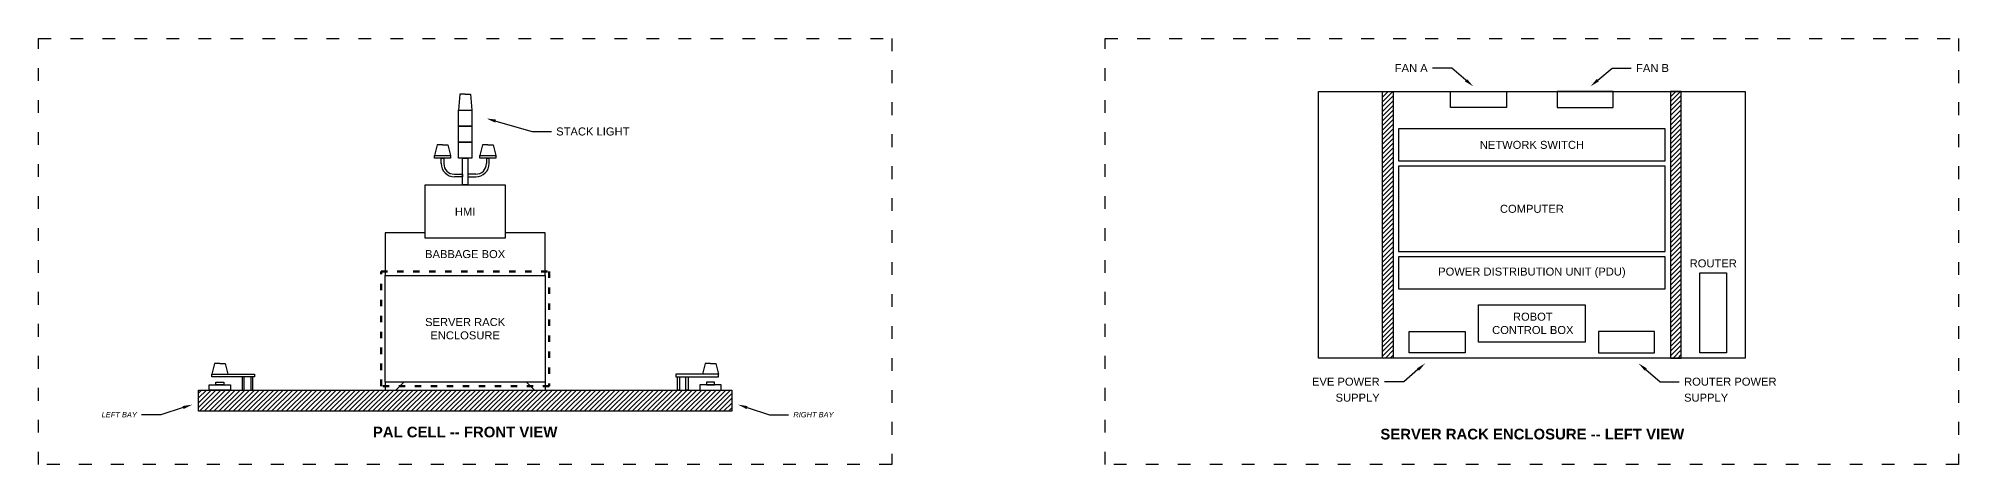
# Model space of a CAD drawing. Header units: inches. Extents: x -30 to 106, y 20 to 28.
# Drawn here: x -29.86 to 6.14, y 19.62 to 27.62 of the extents above; entities that cross this region are included whole.
import ezdxf
from ezdxf import colors
from ezdxf.entities.mleader import LeaderData, LeaderLine
from ezdxf.math import Vec2, Vec3

# ---------------------------------------------------------------- set-up
doc = ezdxf.new("R2010")
doc.units = ezdxf.units.IN
doc.header["$MEASUREMENT"] = 0
doc.linetypes.add('ACAD_ISO03W100', pattern=[30, 12, -18])
doc.styles.get("Standard").update_dxf_attribs({"font": 'arial.ttf'})

msp = doc.modelspace()

# ---------------------------------------------------------------- hatches: boundary and pattern name
h = msp.add_hatch()
h.set_pattern_fill('ANSI31', color=256, scale=0.5)
h.set_pattern_definition([(45, (0, 0.5), (-0.04419417, 0.04419417), [])])
h.paths.add_polyline_path([(-4.655, 21.621), (-4.455, 21.621), (-4.455, 26.621), (-4.655, 26.621)])
h.paths.add_polyline_path([(0.745, 21.621), (0.945, 21.621), (0.945, 26.621), (0.745, 26.621)])
h = msp.add_hatch()
h.set_pattern_fill('ANSI31', color=256, scale=0.51)
h.set_pattern_definition([(45, (-18.972687, -0.72652), (-0.04507806, 0.04507806), [])])
h.paths.add_polyline_path([(-16.855, 20.621), (-16.855, 21.021), (-26.855, 21.021), (-26.855, 20.621)])

# ---------------------------------------------------------------- linework, layer by layer
for p, q in [((-21.955, 26.571), (-21.98, 26.271)), ((-21.855, 26.571), (-21.955, 26.571)), ((-21.855, 26.571), (-21.755, 26.571)), ((-21.755, 26.571), (-21.73, 26.271)), ((-22.38, 25.621), (-22.43, 25.421)), ((-22.28, 25.621), (-22.38, 25.621)), ((-22.28, 25.621), (-22.18, 25.621)), ((-22.18, 25.621), (-22.13, 25.421)), ((-21.53, 25.621), (-21.58, 25.421)), ((-21.43, 25.621), (-21.53, 25.621)), ((-21.43, 25.621), (-21.33, 25.621)), ((-21.33, 25.621), (-21.28, 25.421)), ((-22.255, 25.371), (-22.305, 25.371)), ((-21.455, 25.371), (-21.405, 25.371)), ((-26.555, 21.521), (-26.605, 21.321)), ((-26.455, 21.521), (-26.555, 21.521)), ((-26.455, 21.521), (-26.355, 21.521)), ((-26.355, 21.521), (-26.305, 21.321)), ((-17.355, 21.521), (-17.405, 21.321)), ((-17.255, 21.521), (-17.355, 21.521)), ((-17.255, 21.521), (-17.155, 21.521)), ((-17.155, 21.521), (-17.105, 21.321)), ((-23.355, 21.171), (-23.355, 21.021)), ((-23.155, 21.021), (-23.005, 21.171)), ((-20.556, 21.021), (-20.706, 21.171)), ((-20.355, 21.171), (-20.356, 21.021))]:
    msp.add_line(p, q)
at = {"linetype": 'ACAD_ISO03W100', "ltscale": 0.02}
for points in [[(-29.855, 27.621), (-13.855, 27.621), (-13.855, 19.621), (-29.855, 19.621)], [(-9.855, 27.621), (6.145, 27.621), (6.145, 19.621), (-9.855, 19.621)]]:
    msp.add_lwpolyline(points, close=True, dxfattribs=at)
for points in [[(-5.855, 26.621), (2.145, 26.621), (2.145, 21.621), (-5.855, 21.621)], [(-4.455, 21.621), (-4.655, 21.621), (-4.655, 26.621), (-4.455, 26.621)], [(-3.38, 26.621), (-2.33, 26.621), (-2.33, 26.321), (-3.38, 26.321)], [(-0.33, 26.621), (-1.38, 26.621), (-1.38, 26.321), (-0.33, 26.321)], [(0.745, 21.621), (0.945, 21.621), (0.945, 26.621), (0.745, 26.621)], [(-21.98, 26.271), (-21.73, 26.271), (-21.73, 25.971), (-21.98, 25.971)], [(-21.98, 25.971), (-21.73, 25.971), (-21.73, 25.671), (-21.98, 25.671)], [(-4.355, 25.321), (0.645, 25.321), (0.645, 25.921), (-4.355, 25.921)], [(-21.98, 25.671), (-21.73, 25.671), (-21.73, 25.371), (-21.98, 25.371)], [(-22.43, 25.421), (-22.13, 25.421), (-22.13, 25.371), (-22.43, 25.371)], [(-21.905, 25.371), (-21.805, 25.371), (-21.805, 24.871), (-21.905, 24.871)], [(-21.58, 25.421), (-21.28, 25.421), (-21.28, 25.371), (-21.58, 25.371)], [(-4.355, 23.621), (0.645, 23.621), (0.645, 25.221), (-4.355, 25.221)], [(-22.605, 24.871), (-21.105, 24.871), (-21.105, 23.871), (-22.605, 23.871)], [(-4.355, 22.921), (0.645, 22.921), (0.645, 23.521), (-4.355, 23.521)], [(-23.355, 23.171), (-20.355, 23.171), (-20.355, 21.171), (-23.355, 21.171)], [(1.295, 23.221), (1.795, 23.221), (1.795, 21.721), (1.295, 21.721)], [(-2.855, 22.621), (-0.855, 22.621), (-0.855, 21.921), (-2.855, 21.921)], [(-4.155, 22.121), (-3.105, 22.121), (-3.105, 21.721), (-4.155, 21.721)], [(0.445, 22.121), (-0.605, 22.121), (-0.605, 21.721), (0.445, 21.721)], [(-26.605, 21.321), (-25.805, 21.321), (-25.805, 21.271), (-26.605, 21.271)], [(-25.995, 21.271), (-26.035, 21.271), (-26.035, 21.021), (-25.995, 21.021)], [(-25.835, 21.271), (-25.875, 21.271), (-25.875, 21.021), (-25.835, 21.021)], [(-17.105, 21.321), (-17.905, 21.321), (-17.905, 21.271), (-17.105, 21.271)], [(-17.875, 21.271), (-17.835, 21.271), (-17.835, 21.021), (-17.875, 21.021)], [(-17.715, 21.271), (-17.675, 21.271), (-17.675, 21.021), (-17.715, 21.021)], [(-26.855, 21.021), (-16.855, 21.021), (-16.855, 20.621), (-26.855, 20.621)], [(-26.655, 21.121), (-26.255, 21.121), (-26.255, 21.021), (-26.655, 21.021)], [(-26.53, 21.171), (-26.38, 21.171), (-26.38, 21.121), (-26.53, 21.121)], [(-17.055, 21.121), (-17.455, 21.121), (-17.455, 21.021), (-17.055, 21.021)], [(-17.18, 21.171), (-17.33, 21.171), (-17.33, 21.121), (-17.18, 21.121)]]:
    msp.add_lwpolyline(points, close=True)
for points in [[(-22.305, 25.271), (-22.305, 25.371), (-22.255, 25.371), (-22.255, 25.271)], [(-21.405, 25.271), (-21.405, 25.371), (-21.455, 25.371), (-21.455, 25.271)], [(-22.055, 25.071), (-21.905, 25.071), (-21.905, 25.021), (-22.055, 25.021)], [(-21.655, 25.071), (-21.805, 25.071), (-21.805, 25.021), (-21.655, 25.021)], [(-22.605, 23.971), (-23.355, 23.971), (-23.355, 23.171), (-20.355, 23.171), (-20.355, 23.971), (-21.105, 23.971)]]:
    msp.add_lwpolyline(points)
at = {"color": 3, "linetype": 'ACAD_ISO03W100', "lineweight": 80, "ltscale": 0.01}
msp.add_lwpolyline([(-23.43, 23.246), (-20.28, 23.246), (-20.28, 21.096), (-23.43, 21.096)], close=True, dxfattribs=at)
for centre, radius, start, end in [((-22.055, 25.271), 0.25, 180, 270), ((-22.055, 25.271), 0.2, 180, 270), ((-21.655, 25.271), 0.2, 270, 0), ((-21.655, 25.271), 0.25, 270, 0)]:
    msp.add_arc(centre, radius, start, end)

# ---------------------------------------------------------------- texts
at = {"color": 3}
for s, width, heights, insert, char_height, attachment_point in [('{\\C256;NETWORK SWITCH}', 2.08332, [0], (-1.855, 25.621), 0.15, 5), ('{\\C256;COMPUTER}', 2.08332, [0], (-1.855, 24.421), 0.15, 5), ('{\\C256;HMI}', 2.12146, [0], (-21.855, 24.371), 0.15, 5), ('{\\C256;BABBAGE BOX}', 2.12146, [0], (-21.855, 23.571), 0.15, 5), ('{\\C256;ROUTER}', 2.08332, [0], (1.545, 23.321), 0.15, 8), ('{\\C256;POWER DISTRIBUTION UNIT (PDU)}', 4.0796, [0], (-1.855, 23.221), 0.15, 5), ('{\\C256;SERVER RACK ENCLOSURE}', 2.12146, [0], (-21.855, 22.171), 0.15, 5), ('{\\C256;ROBOT CONTROL BOX}', 1.74311, [0], (-1.838, 22.271), 0.15, 5), ('{\\fArial|b1|i0|c0|p34;\\C256;PAL CELL -- FRONT VIEW}', 3.93339, [0], (-21.855, 20.231), 0.2, 5), ('{\\fArial|b1|i0|c0|p34;\\C256;SERVER RACK ENCLOSURE -- LEFT VIEW}', 6.23305, [0.207], (-1.848, 20.192), 0.2, 5)]:
    msp.add_mtext_dynamic_manual_height_columns(s, width=width, gutter_width=1, heights=heights, dxfattribs=dict(at, insert=insert, char_height=char_height, attachment_point=attachment_point))

# ---------------------------------------------------------------- leaders
ml = msp.add_multileader_mtext('Standard')
ml.set_content('\\pxsm1.2;FAN A', color=256)
ml.set_leader_properties()
ml.build(insert=Vec2(0, 0))
ml.multileader.update_dxf_attribs({"dogleg_length": 0.36, "arrow_head_size": 0.18})
ctx = ml.context
ctx.base_point, ctx.char_height, ctx.arrow_head_size, ctx.landing_gap_size, ctx.plane_origin = Vec3(-4.499, 27.064), 0.15, 0.18, 0.09, Vec3(-8.563, 25.768)
ctx.text_align_type = 2
notes = []
notes.append((ctx, [(1, (1, 1, 0), (-3.359, 27.064), (-1, 0), 0.36, [(0, [(-2.954, 26.719)], 0, [])])]))
ctx.mtext.insert, ctx.mtext.width, ctx.mtext.alignment, ctx.mtext.flow_direction = Vec3(-3.809, 27.139), 1.76623, 3, 5
ml = msp.add_multileader_mtext('Standard')
ml.set_content('\\pxsm1.2;FAN B', color=256)
ml.set_leader_properties()
ml.build(insert=Vec2(0, 0))
ml.multileader.update_dxf_attribs({"dogleg_length": 0.36, "arrow_head_size": 0.18})
ctx = ml.context
ctx.base_point, ctx.char_height, ctx.arrow_head_size, ctx.landing_gap_size, ctx.plane_origin = Vec3(0.008, 27.064), 0.15, 0.18, 0.09, Vec3(4.852, 25.768)
notes.append((ctx, [(1, (1, 1, 0), (-0.352, 27.064), (1, 0), 0.36, [(0, [(-0.757, 26.719)], 0, [])])]))
ctx.mtext.insert, ctx.mtext.width, ctx.mtext.flow_direction = Vec3(0.098, 27.139), 1.76623, 5
ml = msp.add_multileader_mtext('Standard')
ml.set_content('\\pxsm1.2;STACK LIGHT', color=256)
ml.set_leader_properties()
ml.build(insert=Vec2(0, 0))
ml.multileader.update_dxf_attribs({"dogleg_length": 0.36, "arrow_head_size": 0.18})
ctx = ml.context
ctx.base_point, ctx.char_height, ctx.arrow_head_size, ctx.landing_gap_size, ctx.plane_origin = Vec3(-20.238, 25.872), 0.15, 0.18, 0.09, Vec3(-15.425, 27.347)
notes.append((ctx, [(1, (1, 1, 0), (-20.598, 25.872), (1, 0), 0.36, [(0, [(-21.455, 26.117)], 0, [])])]))
ctx.mtext.insert, ctx.mtext.width, ctx.mtext.flow_direction = Vec3(-20.148, 25.948), 1.4456, 5
ml = msp.add_multileader_mtext('Standard')
ml.set_content('\\pxsm1.2;EVE POWER SUPPLY', color=256)
ml.set_leader_properties()
ml.build(insert=Vec2(0, 0))
ml.multileader.update_dxf_attribs({"dogleg_length": 0.36, "arrow_head_size": 0.18})
ctx = ml.context
ctx.base_point, ctx.char_height, ctx.arrow_head_size, ctx.landing_gap_size, ctx.plane_origin = Vec3(-6.049, 21.177), 0.15, 0.18, 0.09, Vec3(-9.463, 22.473)
ctx.text_align_type = 2
notes.append((ctx, [(1, (1, 1, 0), (-4.259, 21.177), (-1, 0), 0.36, [(0, [(-3.854, 21.522)], 0, [])])]))
ctx.mtext.insert, ctx.mtext.width, ctx.mtext.alignment, ctx.mtext.flow_direction = Vec3(-4.709, 21.253), 1.76623, 3, 5
ml = msp.add_multileader_mtext('Standard')
ml.set_content('\\pxsm1.2;ROUTER POWER SUPPLY', color=256)
ml.set_leader_properties()
ml.build(insert=Vec2(0, 0))
ml.multileader.update_dxf_attribs({"dogleg_length": 0.36, "arrow_head_size": 0.18})
ctx = ml.context
ctx.base_point, ctx.char_height, ctx.arrow_head_size, ctx.landing_gap_size, ctx.plane_origin = Vec3(0.908, 21.177), 0.15, 0.18, 0.09, Vec3(5.752, 22.473)
notes.append((ctx, [(1, (1, 1, 0), (0.548, 21.177), (1, 0), 0.36, [(0, [(0.143, 21.522)], 0, [])])]))
ctx.mtext.insert, ctx.mtext.width, ctx.mtext.flow_direction = Vec3(0.998, 21.253), 1.76623, 5
ml = msp.add_multileader_mtext('Standard')
ml.set_content('\\pxsm1.2;{\\fArial|b0|i1|c0|p34;LEFT BAY}', color=256)
ml.set_leader_properties()
ml.build(insert=Vec2(0, 0))
ml.multileader.update_dxf_attribs({"dogleg_length": 0.36, "arrow_head_size": 0.18})
ctx = ml.context
ctx.base_point, ctx.char_height, ctx.arrow_head_size, ctx.landing_gap_size, ctx.plane_origin = Vec3(-28.769, 20.557), 0.1, 0.18, 0.09, Vec3(-32.312, 21.615)
ctx.text_align_type = 2
notes.append((ctx, [(1, (1, 1, 0), (-27.56, 20.557), (-1, 0), 0.36, [(0, [(-26.97, 20.747)], 0, [])])]))
ctx.mtext.insert, ctx.mtext.width, ctx.mtext.alignment, ctx.mtext.flow_direction = Vec3(-28.01, 20.607), 1.4456, 3, 5
ml = msp.add_multileader_mtext('Standard')
ml.set_content('\\pxsm1.2;{\\fArial|b0|i1|c0|p34;RIGHT BAY}', color=256)
ml.set_leader_properties()
ml.build(insert=Vec2(0, 0))
ml.multileader.update_dxf_attribs({"dogleg_length": 0.36, "arrow_head_size": 0.18})
ctx = ml.context
ctx.base_point, ctx.char_height, ctx.arrow_head_size, ctx.landing_gap_size, ctx.plane_origin = Vec3(-15.791, 20.557), 0.1, 0.18, 0.09, Vec3(-11.398, 21.615)
notes.append((ctx, [(1, (1, 1, 0), (-16.151, 20.557), (1, 0), 0.36, [(0, [(-16.741, 20.747)], 0, [])])]))
ctx.mtext.insert, ctx.mtext.width, ctx.mtext.flow_direction = Vec3(-15.701, 20.608), 1.4456, 5
for ctx, leaders in notes:
    for number, flags, end, landing, length, lines in leaders:
        leader = LeaderData()
        leader.index, (leader.has_last_leader_line, leader.has_dogleg_vector, leader.attachment_direction) = number, flags
        leader.last_leader_point, leader.dogleg_vector, leader.dogleg_length = Vec3(end), Vec3(landing), length
        for number, points, colour, breaks in lines:
            line = LeaderLine()
            line.index, line.vertices, line.color, line.breaks = number, Vec3.list(points), colors.encode_raw_color(colour), breaks
            leader.lines.append(line)
        ctx.leaders.append(leader)

doc.saveas('drawing.dxf')
